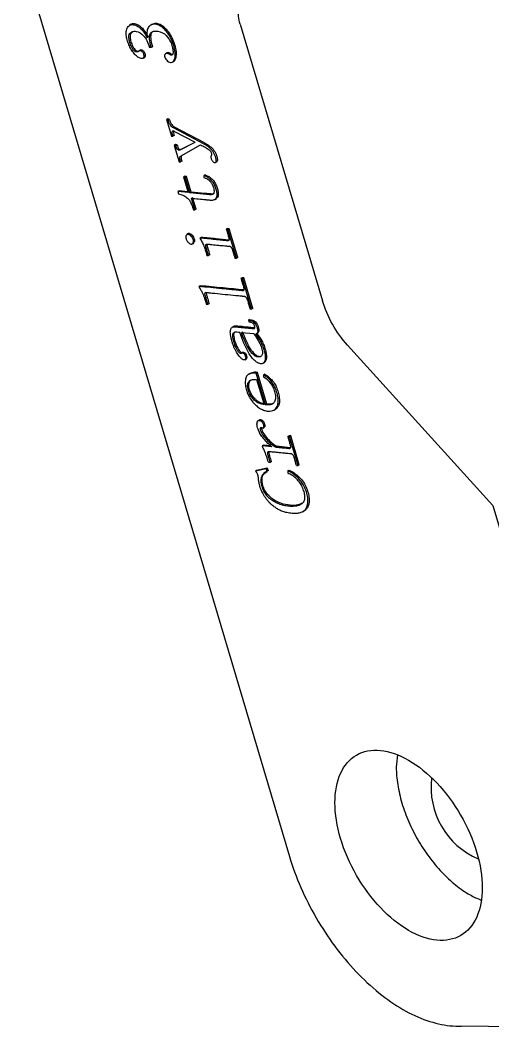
# Model space of a CAD drawing. Extents: x 2 to 295, y 1 to 209.
# Drawn here: x 242.13 to 255.81, y 85.35 to 114.51 of the extents above; entities that cross this region are included whole.
import ezdxf

# ---------------------------------------------------------------- set-up
doc = ezdxf.new("R2010")
doc.units = 0
doc.linetypes.add('SLD-实线', pattern=[0])
doc.layers.get('0').update_dxf_attribs({"linetype": 'CONTINUOUS'})

msp = doc.modelspace()

# ---------------------------------------------------------------- linework, layer by layer
at = {"color": 7, "linetype": 'SLD-实线'}
for p, q in [((242.133, 116.523), (249.928, 90.316)), ((245.348, 114.387), (245.299, 114.359)), ((245.964, 114.392), (245.916, 114.364)), ((248.502, 114.392), (250.882, 106.391)), ((245.343, 114.139), (245.396, 114.18)), ((245.929, 113.712), (245.875, 113.718)), ((245.964, 113.733), (245.929, 113.712)), ((245.622, 113.645), (245.573, 113.617)), ((245.69, 113.404), (245.739, 113.432)), ((245.751, 113.453), (245.715, 113.432)), ((246.392, 113.565), (246.343, 113.537)), ((246.481, 113.54), (246.446, 113.519)), ((246.535, 113.294), (246.583, 113.322)), ((246.406, 111.651), (246.37, 111.631)), ((246.37, 111.631), (246.511, 111.156)), ((246.416, 111.626), (246.37, 111.631)), ((246.451, 111.647), (246.406, 111.651)), ((246.451, 111.647), (246.416, 111.626)), ((246.602, 111.412), (246.567, 111.392)), ((247.437, 110.934), (246.567, 111.392)), ((247.473, 110.954), (246.602, 111.412)), ((246.511, 111.156), (246.557, 111.152)), ((246.56, 111.303), (246.538, 111.29)), ((246.592, 111.172), (246.557, 111.152)), ((246.597, 111.29), (247.183, 110.992)), ((246.627, 110.906), (246.592, 110.886)), ((246.592, 110.886), (246.733, 110.411)), ((246.638, 110.881), (246.592, 110.886)), ((246.673, 110.901), (246.627, 110.906)), ((246.673, 110.901), (246.638, 110.881)), ((247.19, 110.969), (246.751, 110.749)), ((247.189, 110.971), (246.786, 110.77)), ((246.794, 110.581), (247.352, 110.898)), ((247.183, 110.992), (247.19, 110.969)), ((246.786, 110.77), (246.751, 110.749)), ((246.733, 110.411), (246.779, 110.407)), ((246.814, 110.427), (246.779, 110.407)), ((247.781, 110.386), (247.825, 110.412)), ((246.899, 109.991), (246.864, 109.971)), ((246.864, 109.971), (246.998, 109.519)), ((246.91, 109.966), (246.864, 109.971)), ((246.945, 109.986), (246.899, 109.991)), ((246.945, 109.986), (246.91, 109.966)), ((247.044, 109.515), (246.91, 109.966)), ((247.079, 109.535), (246.945, 109.986)), ((247.488, 110.032), (247.452, 110.011)), ((247.452, 110.011), (247.454, 109.957)), ((246.736, 109.569), (246.7, 109.549)), ((246.7, 109.549), (246.72, 109.481)), ((246.998, 109.519), (246.7, 109.549)), ((246.72, 109.481), (246.785, 109.464)), ((246.991, 109.544), (246.736, 109.569)), ((247.044, 109.515), (247.079, 109.535)), ((247.192, 109.018), (247.091, 109.356)), ((247.227, 109.038), (247.126, 109.377)), ((247.765, 109.321), (247.812, 109.348)), ((247.807, 109.345), (247.85, 109.388)), ((247.227, 109.038), (247.192, 109.018)), ((247.146, 109.022), (247.192, 109.018)), ((248.135, 108.478), (248.1, 108.457)), ((248.146, 108.453), (248.1, 108.457)), ((248.181, 108.473), (248.135, 108.478)), ((248.181, 108.473), (248.146, 108.453)), ((248.394, 107.617), (248.146, 108.453)), ((248.43, 107.638), (248.181, 108.473)), ((247.006, 108.333), (246.96, 108.306)), ((247.373, 108.224), (247.337, 108.204)), ((247.337, 108.204), (247.344, 108.181)), ((247.104, 108.023), (247.151, 108.05)), ((247.539, 107.702), (247.585, 107.697)), ((247.62, 107.717), (247.585, 107.697)), ((248.349, 107.622), (248.394, 107.617)), ((248.43, 107.638), (248.394, 107.617)), ((248.559, 107.055), (248.523, 107.034)), ((248.569, 107.03), (248.523, 107.034)), ((248.604, 107.05), (248.559, 107.055)), ((248.604, 107.05), (248.569, 107.03)), ((248.831, 106.149), (248.569, 107.03)), ((248.866, 106.17), (248.604, 107.05)), ((247.344, 106.824), (247.309, 106.804)), ((247.309, 106.804), (247.316, 106.781)), ((247.521, 106.631), (247.485, 106.611)), ((247.521, 106.29), (247.567, 106.285)), ((247.602, 106.306), (247.567, 106.285)), ((248.785, 106.154), (248.831, 106.149)), ((248.866, 106.17), (248.831, 106.149)), ((248.776, 105.85), (248.741, 105.83)), ((248.741, 105.83), (248.757, 105.773)), ((248.316, 105.648), (248.268, 105.62)), ((248.896, 105.43), (248.537, 105.466)), ((248.961, 105.43), (249.008, 105.457)), ((255.814, 100.462), (251.605, 105.109)), ((248.571, 104.895), (248.536, 104.874)), ((248.641, 104.883), (248.606, 104.862)), ((248.637, 104.683), (248.683, 104.71)), ((248.689, 104.796), (248.654, 104.775)), ((249.151, 104.573), (249.202, 104.602)), ((248.79, 104.289), (248.741, 104.26)), ((248.811, 104.096), (248.783, 104.068)), ((249.003, 104.315), (248.967, 104.295)), ((249.239, 103.381), (248.967, 104.295)), ((248.978, 104.107), (249.193, 103.385)), ((249.275, 103.401), (249.003, 104.315)), ((249.211, 104.262), (249.176, 104.242)), ((249.176, 104.242), (249.177, 104.186)), ((249.239, 103.381), (249.275, 103.401)), ((249.479, 103.226), (249.528, 103.254)), ((249.066, 102.945), (249.017, 102.917)), ((249.16, 102.913), (249.125, 102.893)), ((249.158, 102.708), (249.204, 102.735)), ((249.919, 102.482), (249.883, 102.462)), ((249.929, 102.457), (249.883, 102.462)), ((249.965, 102.478), (249.919, 102.482)), ((249.965, 102.478), (249.929, 102.457)), ((250.178, 101.622), (249.929, 102.457)), ((250.213, 101.643), (249.965, 102.478)), ((249.175, 102.216), (249.139, 102.196)), ((249.139, 102.196), (249.149, 102.162)), ((249.414, 102.168), (249.139, 102.196)), ((249.388, 102.195), (249.175, 102.216)), ((249.549, 102.179), (249.514, 102.159)), ((249.249, 101.527), (248.943, 101.459)), ((248.978, 101.479), (248.943, 101.459)), ((249.285, 101.548), (248.978, 101.479)), ((249.285, 101.548), (249.249, 101.527)), ((249.285, 101.458), (249.249, 101.527)), ((249.32, 101.478), (249.285, 101.548)), ((249.32, 101.478), (249.285, 101.458)), ((249.319, 101.718), (249.365, 101.713)), ((249.4, 101.734), (249.365, 101.713)), ((249.883, 101.465), (249.88, 101.399)), ((249.883, 101.465), (249.918, 101.485)), ((250.132, 101.627), (250.178, 101.622)), ((250.213, 101.643), (250.178, 101.622)), ((250.309, 100.286), (250.356, 100.313)), ((255.814, 100.462), (256.866, 96.928)), ((258.37, 85.354), (254.901, 85.404))]:
    msp.add_line(p, q, dxfattribs=at)
at = {"color": 7, "linetype": 'SLD-实线', "flags": 128}
msp.add_lwpolyline([(249.962, 102.138), (249.786, 102.156), (249.549, 102.179)], dxfattribs=at)
at = {"color": 7, "linetype": 'SLD-实线'}
msp.add_arc((256.283, 92.315), 2.258, 173.2718, 246.6737, dxfattribs=at)
for points, knots in [([(248.502, 114.392), (248.455, 114.552), (248.438, 114.708), (248.47, 114.974), (248.519, 115.082), (248.595, 115.152)], [0, 0, 0, 0, 0.5, 0.5, 1, 1, 1, 1]), ([(245.715, 113.432), (245.713, 113.427), (245.708, 113.415), (245.693, 113.405), (245.668, 113.399), (245.632, 113.4), (245.574, 113.417), (245.494, 113.468), (245.405, 113.57), (245.326, 113.694), (245.263, 113.832), (245.219, 113.971), (245.199, 114.099), (245.206, 114.21), (245.245, 114.315), (245.315, 114.383), (245.408, 114.38), (245.476, 114.361), (245.544, 114.328), (245.588, 114.293), (245.609, 114.275)], [0, 0, 0, 0, 0.013894, 0.029338, 0.047315, 0.079221, 0.112292, 0.175768, 0.246234, 0.32136, 0.397861, 0.476766, 0.550979, 0.61739, 0.686729, 0.801847, 0.855225, 0.90564, 0.953169, 1, 1, 1, 1]), ([(245.645, 114.296), (245.623, 114.313), (245.58, 114.348), (245.512, 114.382), (245.444, 114.399), (245.383, 114.404), (245.355, 114.387), (245.343, 114.38)], [0, 0, 0, 0, 0.200806, 0.405648, 0.622392, 0.851873, 1, 1, 1, 1]), ([(245.807, 113.999), (245.805, 114.036), (245.803, 114.107), (245.813, 114.198), (245.832, 114.272), (245.855, 114.306), (245.866, 114.322)], [0, 0, 0, 0, 0.2988873, 0.561223, 0.7923422, 1, 1, 1, 1]), ([(246.341, 114.209), (246.253, 114.304), (246.167, 114.362), (246.044, 114.394), (246.003, 114.396), (245.93, 114.376), (245.896, 114.354), (245.866, 114.322)], [0, 0, 0, 0, 0.5, 0.5, 0.75, 0.75, 1, 1, 1, 1]), ([(246.376, 114.23), (246.333, 114.271), (246.25, 114.352), (246.117, 114.412), (246.016, 114.422), (245.974, 114.391), (245.962, 114.381)], [0, 0, 0, 0, 0.298122, 0.579911, 0.876166, 1, 1, 1, 1]), ([(245.383, 113.69), (245.354, 113.74), (245.332, 113.788), (245.3, 113.877), (245.29, 113.918), (245.273, 114.027), (245.281, 114.082), (245.308, 114.119)], [0, 0, 0, 0, 0.25, 0.25, 0.5, 0.5, 1, 1, 1, 1]), ([(245.308, 114.119), (245.328, 114.147), (245.353, 114.167), (245.415, 114.188), (245.453, 114.188), (245.57, 114.169), (245.64, 114.128), (245.704, 114.058)], [0, 0, 0, 0, 0.25, 0.25, 0.5, 0.5, 1, 1, 1, 1]), ([(245.343, 114.139), (245.316, 114.103), (245.309, 114.048), (245.326, 113.938), (245.335, 113.897), (245.367, 113.808), (245.389, 113.761), (245.418, 113.71)], [0, 0, 0, 0, 0.5, 0.5, 0.75, 0.75, 1, 1, 1, 1]), ([(245.609, 114.275), (245.623, 114.262), (245.652, 114.235), (245.693, 114.186), (245.732, 114.131), (245.771, 114.067), (245.794, 114.022), (245.807, 113.999)], [0, 0, 0, 0, 0.178793, 0.364634, 0.561377, 0.772282, 1, 1, 1, 1]), ([(245.893, 114.105), (245.913, 114.142), (245.955, 114.179), (246.017, 114.191), (246.063, 114.193), (246.089, 114.19), (246.212, 114.171), (246.295, 114.131), (246.362, 114.064)], [0, 0, 0, 0, 0.25, 0.375, 0.375, 0.5, 0.5, 1, 1, 1, 1]), ([(245.929, 114.126), (245.939, 114.143), (245.956, 114.169), (245.981, 114.182), (245.99, 114.187)], [0, 0, 0, 0, 0.649634, 1, 1, 1, 1]), ([(246.323, 113.433), (246.329, 113.415), (246.338, 113.397), (246.364, 113.36), (246.383, 113.339), (246.42, 113.307), (246.438, 113.296), (246.474, 113.285), (246.492, 113.284), (246.54, 113.291), (246.565, 113.311), (246.603, 113.378), (246.617, 113.428), (246.624, 113.539), (246.619, 113.601), (246.591, 113.736), (246.567, 113.812), (246.489, 114.011), (246.423, 114.121), (246.341, 114.209)], [0, 0, 0, 0, 0.0625, 0.0625, 0.125, 0.125, 0.1875, 0.1875, 0.25, 0.25, 0.375, 0.375, 0.5, 0.5, 0.625, 0.625, 0.75, 0.75, 1, 1, 1, 1]), ([(246.362, 114.064), (246.417, 114.009), (246.463, 113.937), (246.518, 113.802), (246.535, 113.75), (246.556, 113.654), (246.56, 113.609), (246.558, 113.568)], [0, 0, 0, 0, 0.5, 0.5, 0.75, 0.75, 1, 1, 1, 1]), ([(246.575, 113.32), (246.579, 113.322), (246.599, 113.329), (246.635, 113.384), (246.665, 113.5), (246.648, 113.69), (246.585, 113.889), (246.497, 114.082), (246.415, 114.182), (246.376, 114.23)], [0, 0, 0, 0, 0.017529, 0.092817, 0.269708, 0.453522, 0.65873, 0.835996, 1, 1, 1, 1]), ([(245.418, 113.71), (245.439, 113.674), (245.471, 113.635), (245.506, 113.617), (245.529, 113.611), (245.541, 113.61), (245.551, 113.61)], [0, 0, 0, 0, 0.5, 0.75, 0.75, 1, 1, 1, 1]), ([(245.667, 113.596), (245.653, 113.607), (245.638, 113.616), (245.604, 113.625), (245.585, 113.627), (245.569, 113.611), (245.568, 113.602), (245.551, 113.591), (245.536, 113.589), (245.506, 113.589), (245.493, 113.59), (245.47, 113.597), (245.436, 113.614), (245.404, 113.654), (245.383, 113.69)], [0, 0, 0, 0, 0.25, 0.25, 0.5, 0.5, 0.625, 0.625, 0.75, 0.75, 0.8125, 0.8125, 0.875, 1, 1, 1, 1]), ([(245.702, 113.616), (245.695, 113.622), (245.68, 113.633), (245.654, 113.642), (245.633, 113.646), (245.62, 113.644), (245.616, 113.642), (245.616, 113.641)], [0, 0, 0, 0, 0.238315, 0.503848, 0.831565, 0.969343, 1, 1, 1, 1]), ([(245.715, 113.432), (245.724, 113.46), (245.721, 113.494), (245.699, 113.558), (245.685, 113.581), (245.667, 113.596)], [0, 0, 0, 0, 0.5, 0.5, 1, 1, 1, 1]), ([(245.702, 113.616), (245.72, 113.602), (245.734, 113.578), (245.756, 113.514), (245.759, 113.48), (245.751, 113.453)], [0, 0, 0, 0, 0.5, 0.5, 1, 1, 1, 1]), ([(245.732, 113.43), (245.733, 113.43), (245.739, 113.432), (245.746, 113.44), (245.749, 113.449), (245.751, 113.453)], [0, 0, 0, 0, 0.160769, 0.593189, 1, 1, 1, 1]), ([(246.446, 113.519), (246.43, 113.532), (246.413, 113.541), (246.384, 113.548), (246.374, 113.55), (246.352, 113.544), (246.341, 113.536), (246.33, 113.525)], [0, 0, 0, 0, 0.5, 0.5, 0.75, 0.75, 1, 1, 1, 1]), ([(246.481, 113.54), (246.473, 113.546), (246.455, 113.558), (246.427, 113.567), (246.401, 113.571), (246.39, 113.562), (246.386, 113.559)], [0, 0, 0, 0, 0.240016, 0.507425, 0.831017, 1, 1, 1, 1]), ([(246.558, 113.568), (246.555, 113.528), (246.545, 113.503), (246.509, 113.486), (246.484, 113.494), (246.446, 113.519)], [0, 0, 0, 0, 0.5, 0.5, 1, 1, 1, 1]), ([(246.564, 113.516), (246.563, 113.516), (246.559, 113.512), (246.547, 113.511), (246.521, 113.515), (246.498, 113.529), (246.481, 113.54)], [0, 0, 0, 0, 0.028774, 0.231588, 0.453604, 1, 1, 1, 1]), ([(246.486, 111.466), (246.477, 111.479), (246.458, 111.504), (246.441, 111.541), (246.43, 111.581), (246.422, 111.607), (246.416, 111.626)], [0, 0, 0, 0, 0.271585, 0.520528, 0.656434, 1, 1, 1, 1]), ([(246.451, 111.647), (246.459, 111.62), (246.466, 111.594), (246.485, 111.541), (246.5, 111.514), (246.521, 111.486)], [0, 0, 0, 0, 0.5, 0.5, 1, 1, 1, 1]), ([(246.567, 111.392), (246.553, 111.401), (246.524, 111.42), (246.499, 111.451), (246.486, 111.466)], [0, 0, 0, 0, 0.5055195, 1, 1, 1, 1]), ([(246.557, 111.152), (246.552, 111.171), (246.544, 111.197), (246.532, 111.235), (246.528, 111.266), (246.535, 111.282), (246.538, 111.29)], [0, 0, 0, 0, 0.372859, 0.521819, 0.762138, 1, 1, 1, 1]), ([(246.538, 111.29), (246.541, 111.294), (246.546, 111.302), (246.56, 111.305), (246.577, 111.301), (246.59, 111.294), (246.597, 111.29)], [0, 0, 0, 0, 0.224731, 0.450834, 0.703147, 1, 1, 1, 1]), ([(246.573, 111.311), (246.565, 111.296), (246.564, 111.275), (246.575, 111.226), (246.585, 111.198), (246.592, 111.172)], [0, 0, 0, 0, 0.5, 0.5, 1, 1, 1, 1]), ([(246.69, 110.766), (246.686, 110.77), (246.678, 110.779), (246.667, 110.796), (246.658, 110.815), (246.649, 110.844), (246.642, 110.866), (246.638, 110.881)], [0, 0, 0, 0, 0.142762, 0.289125, 0.447469, 0.624797, 1, 1, 1, 1]), ([(246.673, 110.901), (246.68, 110.879), (246.686, 110.855), (246.702, 110.815), (246.713, 110.799), (246.726, 110.786)], [0, 0, 0, 0, 0.5, 0.5, 1, 1, 1, 1]), ([(247.352, 110.898), (247.374, 110.888), (247.419, 110.869), (247.464, 110.843), (247.487, 110.83)], [0, 0, 0, 0, 0.492952, 1, 1, 1, 1]), ([(247.807, 110.426), (247.808, 110.435), (247.809, 110.453), (247.805, 110.486), (247.797, 110.524), (247.781, 110.577), (247.754, 110.645), (247.71, 110.718), (247.654, 110.783), (247.589, 110.839), (247.516, 110.891), (247.465, 110.919), (247.437, 110.934)], [0, 0, 0, 0, 0.046088, 0.097176, 0.154538, 0.219074, 0.340313, 0.457411, 0.568404, 0.702624, 0.841806, 1, 1, 1, 1]), ([(247.473, 110.954), (247.529, 110.925), (247.58, 110.892), (247.67, 110.821), (247.71, 110.783), (247.775, 110.693), (247.801, 110.642), (247.829, 110.557), (247.836, 110.528), (247.844, 110.482), (247.845, 110.462), (247.843, 110.446)], [0, 0, 0, 0, 0.25, 0.25, 0.5, 0.5, 0.75, 0.75, 0.875, 0.875, 1, 1, 1, 1]), ([(247.487, 110.83), (247.507, 110.818), (247.546, 110.795), (247.585, 110.766), (247.602, 110.753)], [0, 0, 0, 0, 0.53576, 1, 1, 1, 1]), ([(246.751, 110.749), (246.74, 110.747), (246.722, 110.744), (246.7, 110.759), (246.69, 110.766)], [0, 0, 0, 0, 0.562551, 1, 1, 1, 1]), ([(246.779, 110.407), (246.775, 110.42), (246.769, 110.439), (246.758, 110.476), (246.754, 110.517), (246.763, 110.563), (246.784, 110.575), (246.794, 110.581)], [0, 0, 0, 0, 0.177037, 0.254028, 0.502422, 0.760642, 1, 1, 1, 1]), ([(246.829, 110.601), (246.818, 110.598), (246.809, 110.59), (246.797, 110.568), (246.793, 110.552), (246.79, 110.503), (246.803, 110.465), (246.814, 110.427)], [0, 0, 0, 0, 0.25, 0.25, 0.5, 0.5, 1, 1, 1, 1]), ([(247.602, 110.753), (247.61, 110.749), (247.625, 110.74), (247.637, 110.724), (247.643, 110.716)], [0, 0, 0, 0, 0.546921, 1, 1, 1, 1]), ([(247.643, 110.716), (247.647, 110.709), (247.655, 110.694), (247.665, 110.668), (247.672, 110.641), (247.669, 110.617), (247.666, 110.602), (247.665, 110.593)], [0, 0, 0, 0, 0.162962, 0.348779, 0.582684, 0.762249, 1, 1, 1, 1]), ([(247.665, 110.593), (247.662, 110.584), (247.655, 110.565), (247.655, 110.531), (247.664, 110.493), (247.681, 110.452), (247.7, 110.43), (247.709, 110.419)], [0, 0, 0, 0, 0.211635, 0.399758, 0.579232, 0.801255, 1, 1, 1, 1]), ([(247.709, 110.419), (247.717, 110.412), (247.733, 110.398), (247.757, 110.387), (247.78, 110.385), (247.8, 110.396), (247.805, 110.416), (247.807, 110.426)], [0, 0, 0, 0, 0.195654, 0.372751, 0.548655, 0.769636, 1, 1, 1, 1]), ([(247.824, 110.411), (247.824, 110.411), (247.828, 110.413), (247.833, 110.419), (247.84, 110.43), (247.842, 110.441), (247.843, 110.446)], [0, 0, 0, 0, 0.011557, 0.328789, 0.652952, 1, 1, 1, 1]), ([(247.814, 109.367), (247.819, 109.377), (247.828, 109.397), (247.834, 109.435), (247.835, 109.478), (247.829, 109.528), (247.817, 109.582), (247.795, 109.657), (247.758, 109.748), (247.694, 109.846), (247.618, 109.922), (247.535, 109.982), (247.48, 110.001), (247.452, 110.011)], [0, 0, 0, 0, 0.054556, 0.109703, 0.167137, 0.228369, 0.295137, 0.365647, 0.49765, 0.61728, 0.74335, 0.867664, 1, 1, 1, 1]), ([(247.454, 109.957), (247.484, 109.945), (247.541, 109.925), (247.596, 109.875), (247.622, 109.852)], [0, 0, 0, 0, 0.5392829, 1, 1, 1, 1]), ([(247.488, 110.032), (247.546, 110.015), (247.601, 109.984), (247.704, 109.896), (247.752, 109.838), (247.806, 109.736), (247.822, 109.7), (247.848, 109.621), (247.858, 109.581), (247.875, 109.478), (247.871, 109.425), (247.85, 109.388)], [0, 0, 0, 0, 0.25, 0.25, 0.5, 0.5, 0.625, 0.625, 0.75, 0.75, 1, 1, 1, 1]), ([(247.622, 109.852), (247.631, 109.842), (247.649, 109.823), (247.673, 109.788), (247.694, 109.75), (247.712, 109.709), (247.729, 109.658), (247.743, 109.601), (247.749, 109.543), (247.741, 109.515), (247.737, 109.501)], [0, 0, 0, 0, 0.1000239, 0.199549, 0.3016508, 0.4091836, 0.5245998, 0.7060902, 0.8611196, 1, 1, 1, 1]), ([(246.785, 109.464), (246.824, 109.452), (246.895, 109.43), (246.965, 109.367), (246.996, 109.339)], [0, 0, 0, 0, 0.553359, 1, 1, 1, 1]), ([(246.996, 109.339), (247.008, 109.325), (247.032, 109.297), (247.062, 109.249), (247.094, 109.188), (247.116, 109.126), (247.133, 109.068), (247.142, 109.037), (247.146, 109.022)], [0, 0, 0, 0, 0.1543997, 0.3087409, 0.4679597, 0.7259382, 0.8629691, 1, 1, 1, 1]), ([(247.737, 109.501), (247.734, 109.495), (247.727, 109.482), (247.71, 109.47), (247.688, 109.461), (247.66, 109.457), (247.622, 109.457), (247.545, 109.466), (247.416, 109.478), (247.239, 109.496), (247.109, 109.508), (247.044, 109.515)], [0, 0, 0, 0, 0.029118, 0.06152, 0.098429, 0.140679, 0.188825, 0.262415, 0.458711, 0.729355, 1, 1, 1, 1]), ([(247.746, 109.493), (247.742, 109.491), (247.72, 109.476), (247.688, 109.476), (247.657, 109.478), (247.64, 109.48), (247.576, 109.486), (247.386, 109.505), (247.209, 109.522), (247.079, 109.535)], [0, 0, 0, 0, 0.01967, 0.135983, 0.138634, 0.158838, 0.214367, 0.42345, 1, 1, 1, 1]), ([(247.091, 109.356), (247.228, 109.343), (247.4, 109.327), (247.591, 109.307), (247.657, 109.301), (247.706, 109.302), (247.749, 109.312), (247.789, 109.332), (247.806, 109.356), (247.814, 109.367)], [0, 0, 0, 0, 0.541592, 0.67699, 0.748749, 0.804259, 0.876663, 0.941103, 1, 1, 1, 1]), ([(248.1, 108.457), (248.108, 108.43), (248.124, 108.375), (248.147, 108.301), (248.163, 108.247), (248.175, 108.207), (248.181, 108.176), (248.178, 108.157), (248.177, 108.148)], [0, 0, 0, 0, 0.2600702, 0.5201403, 0.7074259, 0.7797538, 0.8965229, 1, 1, 1, 1]), ([(247.002, 108.072), (246.994, 108.083), (246.978, 108.103), (246.958, 108.139), (246.942, 108.182), (246.932, 108.232), (246.939, 108.261), (246.942, 108.276)], [0, 0, 0, 0, 0.1677506, 0.3303905, 0.4971748, 0.7451749, 1, 1, 1, 1]), ([(246.942, 108.276), (246.945, 108.284), (246.952, 108.3), (246.97, 108.313), (246.996, 108.316), (247.034, 108.303), (247.061, 108.276), (247.075, 108.262)], [0, 0, 0, 0, 0.172166, 0.330652, 0.490088, 0.732136, 1, 1, 1, 1]), ([(247.111, 108.283), (247.097, 108.296), (247.076, 108.317), (247.048, 108.331), (247.028, 108.335), (247.012, 108.335), (247.004, 108.331), (247.001, 108.329)], [0, 0, 0, 0, 0.372934, 0.544538, 0.716095, 0.883646, 1, 1, 1, 1]), ([(247.075, 108.262), (247.084, 108.252), (247.102, 108.231), (247.123, 108.194), (247.14, 108.151), (247.148, 108.101), (247.14, 108.073), (247.136, 108.059)], [0, 0, 0, 0, 0.175868, 0.340118, 0.504061, 0.74529, 1, 1, 1, 1]), ([(247.111, 108.283), (247.14, 108.25), (247.161, 108.215), (247.183, 108.14), (247.183, 108.107), (247.171, 108.08)], [0, 0, 0, 0, 0.5, 0.5, 1, 1, 1, 1]), ([(248.177, 108.148), (248.175, 108.144), (248.172, 108.134), (248.161, 108.126), (248.147, 108.124), (248.123, 108.127), (248.088, 108.13), (248.039, 108.135), (247.967, 108.142), (247.877, 108.151), (247.733, 108.165), (247.553, 108.182), (247.409, 108.197), (247.337, 108.204)], [0, 0, 0, 0, 0.016659, 0.033659, 0.05251, 0.070144, 0.115445, 0.178627, 0.24181, 0.368175, 0.49454, 0.74727, 1, 1, 1, 1]), ([(247.344, 108.181), (247.356, 108.163), (247.379, 108.126), (247.41, 108.067), (247.428, 108.028), (247.437, 108.007)], [0, 0, 0, 0, 0.33116, 0.66327, 1, 1, 1, 1]), ([(248.176, 108.145), (248.173, 108.146), (248.05, 108.156), (247.781, 108.185), (247.517, 108.21), (247.373, 108.224)], [0, 0, 0, 0, 0.011241, 0.462521, 1, 1, 1, 1]), ([(247.136, 108.059), (247.132, 108.051), (247.124, 108.035), (247.104, 108.022), (247.078, 108.018), (247.04, 108.032), (247.015, 108.058), (247.002, 108.072)], [0, 0, 0, 0, 0.182607, 0.348773, 0.511645, 0.747072, 1, 1, 1, 1]), ([(247.145, 108.047), (247.146, 108.047), (247.159, 108.053), (247.165, 108.067), (247.171, 108.08)], [0, 0, 0, 0, 0.095977, 1, 1, 1, 1]), ([(247.437, 108.007), (247.447, 107.983), (247.466, 107.934), (247.489, 107.867), (247.513, 107.79), (247.528, 107.737), (247.539, 107.702)], [0, 0, 0, 0, 0.238562, 0.485029, 0.649289, 1, 1, 1, 1]), ([(247.585, 107.697), (247.576, 107.726), (247.559, 107.784), (247.535, 107.862), (247.519, 107.92), (247.507, 107.96), (247.502, 107.989), (247.507, 108.004), (247.51, 108.011)], [0, 0, 0, 0, 0.271127, 0.542255, 0.723982, 0.808225, 0.912676, 1, 1, 1, 1]), ([(247.51, 108.011), (247.513, 108.016), (247.521, 108.025), (247.538, 108.03), (247.56, 108.028), (247.591, 108.025), (247.633, 108.021), (247.696, 108.015), (247.775, 108.007), (247.87, 107.998), (247.964, 107.988), (248.043, 107.981), (248.106, 107.974), (248.148, 107.97), (248.179, 107.967), (248.201, 107.965), (248.22, 107.957), (248.233, 107.945), (248.239, 107.939)], [0, 0, 0, 0, 0.026235, 0.054265, 0.0743, 0.117581, 0.181707, 0.245833, 0.374085, 0.502336, 0.630588, 0.75884, 0.822965, 0.887091, 0.930059, 0.950169, 0.976507, 1, 1, 1, 1]), ([(247.545, 108.031), (247.539, 108.021), (247.538, 108.003), (247.549, 107.953), (247.559, 107.921), (247.585, 107.834), (247.603, 107.776), (247.62, 107.717)], [0, 0, 0, 0, 0.25, 0.25, 0.5, 0.5, 1, 1, 1, 1]), ([(248.239, 107.939), (248.243, 107.935), (248.251, 107.924), (248.261, 107.905), (248.271, 107.881), (248.282, 107.845), (248.299, 107.787), (248.322, 107.709), (248.34, 107.651), (248.349, 107.622)], [0, 0, 0, 0, 0.052621, 0.113887, 0.186692, 0.269912, 0.454323, 0.727162, 1, 1, 1, 1]), ([(248.523, 107.034), (248.532, 107.005), (248.549, 106.947), (248.573, 106.867), (248.59, 106.809), (248.603, 106.767), (248.611, 106.733), (248.608, 106.713), (248.607, 106.703)], [0, 0, 0, 0, 0.25944, 0.51888, 0.710091, 0.778267, 0.89656, 1, 1, 1, 1]), ([(248.607, 106.703), (248.605, 106.698), (248.601, 106.687), (248.588, 106.68), (248.57, 106.68), (248.543, 106.682), (248.507, 106.686), (248.452, 106.691), (248.383, 106.698), (248.273, 106.709), (248.135, 106.722), (247.915, 106.744), (247.639, 106.771), (247.419, 106.793), (247.309, 106.804)], [0, 0, 0, 0, 0.012463, 0.025465, 0.036183, 0.055786, 0.08726, 0.118733, 0.181681, 0.244629, 0.370524, 0.496419, 0.74821, 1, 1, 1, 1]), ([(247.316, 106.781), (247.333, 106.753), (247.369, 106.697), (247.398, 106.637), (247.412, 106.607)], [0, 0, 0, 0, 0.500572, 1, 1, 1, 1]), ([(248.606, 106.701), (248.405, 106.72), (247.985, 106.761), (247.565, 106.802), (247.344, 106.824)], [0, 0, 0, 0, 0.476174, 1, 1, 1, 1]), ([(247.412, 106.607), (247.423, 106.582), (247.445, 106.531), (247.47, 106.462), (247.494, 106.382), (247.51, 106.327), (247.521, 106.29)], [0, 0, 0, 0, 0.237335, 0.486302, 0.644528, 1, 1, 1, 1]), ([(247.567, 106.285), (247.558, 106.315), (247.54, 106.375), (247.516, 106.456), (247.499, 106.516), (247.486, 106.557), (247.48, 106.587), (247.484, 106.603), (247.485, 106.611)], [0, 0, 0, 0, 0.272183, 0.544366, 0.72976, 0.812555, 0.917467, 1, 1, 1, 1]), ([(247.485, 106.611), (247.487, 106.615), (247.492, 106.623), (247.503, 106.628), (247.52, 106.629), (247.544, 106.627), (247.577, 106.624), (247.627, 106.619), (247.691, 106.612), (247.843, 106.598), (248.07, 106.575), (248.298, 106.553), (248.45, 106.538), (248.513, 106.532), (248.564, 106.526), (248.596, 106.523), (248.621, 106.521), (248.639, 106.517), (248.654, 106.508), (248.664, 106.499), (248.669, 106.494)], [0, 0, 0, 0, 0.011518, 0.024118, 0.035564, 0.05422, 0.086061, 0.117902, 0.181584, 0.245266, 0.499995, 0.754724, 0.818406, 0.882088, 0.913929, 0.94577, 0.964254, 0.975871, 0.98836, 1, 1, 1, 1]), ([(247.521, 106.631), (247.516, 106.62), (247.517, 106.601), (247.529, 106.548), (247.54, 106.516), (247.567, 106.426), (247.584, 106.366), (247.602, 106.306)], [0, 0, 0, 0, 0.25, 0.25, 0.5, 0.5, 1, 1, 1, 1]), ([(248.669, 106.494), (248.673, 106.489), (248.682, 106.478), (248.693, 106.456), (248.703, 106.432), (248.714, 106.393), (248.733, 106.331), (248.757, 106.247), (248.776, 106.185), (248.785, 106.154)], [0, 0, 0, 0, 0.052534, 0.114468, 0.188911, 0.268049, 0.457323, 0.728661, 1, 1, 1, 1]), ([(251.605, 105.109), (251.444, 105.287), (251.296, 105.493), (251.049, 105.93), (250.95, 106.162), (250.882, 106.391)], [0, 0, 0, 0, 0.5, 0.5, 1, 1, 1, 1]), ([(248.741, 105.83), (248.757, 105.827), (248.788, 105.823), (248.833, 105.809), (248.872, 105.789), (248.896, 105.768), (248.906, 105.758)], [0, 0, 0, 0, 0.3135393, 0.5797411, 0.805048, 1, 1, 1, 1]), ([(248.434, 104.841), (248.42, 104.862), (248.392, 104.905), (248.354, 104.976), (248.32, 105.052), (248.289, 105.134), (248.26, 105.224), (248.236, 105.316), (248.22, 105.405), (248.213, 105.48), (248.219, 105.522), (248.222, 105.541)], [0, 0, 0, 0, 0.09598, 0.195624, 0.300329, 0.411299, 0.529548, 0.669748, 0.793314, 0.902372, 1, 1, 1, 1]), ([(248.222, 105.541), (248.226, 105.554), (248.233, 105.579), (248.253, 105.608), (248.278, 105.628), (248.311, 105.638), (248.343, 105.639), (248.388, 105.634), (248.458, 105.627), (248.555, 105.618), (248.664, 105.607), (248.759, 105.597), (248.828, 105.591), (248.872, 105.586), (248.897, 105.586), (248.915, 105.588), (248.922, 105.595), (248.925, 105.598)], [0, 0, 0, 0, 0.048757, 0.095488, 0.142051, 0.190323, 0.241994, 0.273575, 0.364691, 0.515341, 0.652029, 0.788717, 0.885141, 0.924119, 0.958875, 0.983836, 1, 1, 1, 1]), ([(248.907, 105.607), (248.906, 105.607), (248.897, 105.608), (248.793, 105.618), (248.637, 105.633), (248.477, 105.649), (248.408, 105.656), (248.39, 105.658), (248.386, 105.658), (248.384, 105.658), (248.384, 105.658), (248.368, 105.66), (248.341, 105.66), (248.32, 105.648), (248.312, 105.643)], [0, 0, 0, 0, 0.002704, 0.046587, 0.517617, 0.776536, 0.842281, 0.859225, 0.863715, 0.864964, 0.86534, 0.86555, 0.946818, 1, 1, 1, 1]), ([(248.86, 105.741), (248.85, 105.747), (248.828, 105.758), (248.794, 105.768), (248.77, 105.771), (248.757, 105.773)], [0, 0, 0, 0, 0.280577, 0.611745, 1, 1, 1, 1]), ([(248.925, 105.598), (248.926, 105.601), (248.928, 105.61), (248.926, 105.626), (248.922, 105.646), (248.913, 105.676), (248.894, 105.715), (248.871, 105.732), (248.86, 105.741)], [0, 0, 0, 0, 0.091633, 0.196516, 0.320741, 0.468022, 0.733485, 1, 1, 1, 1]), ([(248.906, 105.758), (248.915, 105.749), (248.933, 105.729), (248.955, 105.695), (248.974, 105.658), (248.991, 105.614), (249.004, 105.568), (249.011, 105.522), (249.008, 105.497), (249.006, 105.485)], [0, 0, 0, 0, 0.126999, 0.252182, 0.380714, 0.517377, 0.696933, 0.855265, 1, 1, 1, 1]), ([(248.942, 105.779), (248.979, 105.741), (249.006, 105.694), (249.033, 105.611), (249.039, 105.584), (249.045, 105.54), (249.045, 105.521), (249.042, 105.506)], [0, 0, 0, 0, 0.5, 0.5, 0.75, 0.75, 1, 1, 1, 1]), ([(248.289, 105.441), (248.286, 105.435), (248.279, 105.424), (248.275, 105.398), (248.275, 105.367), (248.28, 105.329), (248.29, 105.281), (248.305, 105.222), (248.331, 105.14), (248.364, 105.051), (248.411, 104.963), (248.457, 104.906), (248.503, 104.869), (248.525, 104.872), (248.536, 104.874)], [0, 0, 0, 0, 0.0409547, 0.0859977, 0.1370939, 0.1956016, 0.2624286, 0.3543103, 0.4582445, 0.6258763, 0.7480773, 0.8550757, 0.9306322, 1, 1, 1, 1]), ([(248.491, 105.47), (248.464, 105.473), (248.423, 105.477), (248.365, 105.482), (248.322, 105.474), (248.3, 105.452), (248.289, 105.441)], [0, 0, 0, 0, 0.372402, 0.540532, 0.778792, 1, 1, 1, 1]), ([(248.324, 105.461), (248.306, 105.437), (248.306, 105.386), (248.333, 105.267), (248.348, 105.218), (248.377, 105.132), (248.391, 105.095), (248.437, 104.996), (248.47, 104.95), (248.528, 104.895), (248.552, 104.886), (248.571, 104.895)], [0, 0, 0, 0, 0.25, 0.25, 0.375, 0.375, 0.5, 0.5, 0.75, 0.75, 1, 1, 1, 1]), ([(249.217, 104.665), (249.213, 104.653), (249.205, 104.63), (249.189, 104.603), (249.166, 104.58), (249.134, 104.566), (249.077, 104.567), (248.999, 104.594), (248.904, 104.667), (248.805, 104.781), (248.706, 104.953), (248.599, 105.188), (248.53, 105.369), (248.491, 105.47)], [0, 0, 0, 0, 0.036852, 0.071003, 0.103158, 0.147646, 0.195009, 0.28316, 0.371509, 0.469173, 0.597144, 0.772557, 1, 1, 1, 1]), ([(248.833, 104.946), (248.822, 104.962), (248.797, 104.996), (248.763, 105.055), (248.727, 105.123), (248.69, 105.201), (248.651, 105.287), (248.612, 105.384), (248.586, 105.451), (248.573, 105.486)], [0, 0, 0, 0, 0.098152, 0.209822, 0.336121, 0.477816, 0.635449, 0.809413, 1, 1, 1, 1]), ([(248.896, 105.43), (248.993, 105.299), (249.061, 105.184), (249.126, 105.013), (249.142, 104.956), (249.151, 104.868), (249.145, 104.834), (249.129, 104.811)], [0, 0, 0, 0, 0.5, 0.5, 0.75, 0.75, 1, 1, 1, 1]), ([(249.006, 105.485), (249.004, 105.479), (249, 105.464), (248.987, 105.448), (248.971, 105.434), (248.957, 105.428), (248.95, 105.425)], [0, 0, 0, 0, 0.217982, 0.452575, 0.711355, 1, 1, 1, 1]), ([(248.95, 105.425), (248.977, 105.388), (249.027, 105.318), (249.071, 105.244), (249.092, 105.209)], [0, 0, 0, 0, 0.535031, 1, 1, 1, 1]), ([(249.092, 105.209), (249.101, 105.191), (249.121, 105.156), (249.145, 105.099), (249.168, 105.039), (249.188, 104.975), (249.209, 104.899), (249.225, 104.816), (249.231, 104.731), (249.221, 104.686), (249.217, 104.665)], [0, 0, 0, 0, 0.0949252, 0.1942511, 0.2989619, 0.4098981, 0.5277673, 0.7006204, 0.8559108, 1, 1, 1, 1]), ([(249.127, 105.229), (249.15, 105.188), (249.172, 105.142), (249.21, 105.041), (249.228, 104.982), (249.266, 104.826), (249.27, 104.744), (249.252, 104.685)], [0, 0, 0, 0, 0.25, 0.25, 0.5, 0.5, 1, 1, 1, 1]), ([(248.657, 104.704), (248.655, 104.7), (248.651, 104.692), (248.641, 104.685), (248.625, 104.68), (248.603, 104.68), (248.563, 104.694), (248.501, 104.748), (248.459, 104.807), (248.434, 104.841)], [0, 0, 0, 0, 0.054051, 0.111229, 0.174274, 0.28542, 0.394278, 0.652932, 1, 1, 1, 1]), ([(248.536, 104.874), (248.539, 104.877), (248.547, 104.882), (248.57, 104.885), (248.591, 104.872), (248.606, 104.862)], [0, 0, 0, 0, 0.2204054, 0.434672, 1, 1, 1, 1]), ([(248.606, 104.862), (248.611, 104.858), (248.621, 104.849), (248.633, 104.829), (248.645, 104.804), (248.65, 104.785), (248.654, 104.775)], [0, 0, 0, 0, 0.197097, 0.416605, 0.679988, 1, 1, 1, 1]), ([(248.654, 104.775), (248.657, 104.761), (248.664, 104.734), (248.659, 104.714), (248.657, 104.704)], [0, 0, 0, 0, 0.516888, 1, 1, 1, 1]), ([(248.677, 104.708), (248.679, 104.708), (248.685, 104.71), (248.689, 104.718), (248.692, 104.724)], [0, 0, 0, 0, 0.198093, 1, 1, 1, 1]), ([(249.129, 104.811), (249.113, 104.786), (249.092, 104.771), (249.043, 104.757), (249.013, 104.759), (248.924, 104.789), (248.862, 104.841), (248.798, 104.925)], [0, 0, 0, 0, 0.25, 0.25, 0.5, 0.5, 1, 1, 1, 1]), ([(248.833, 104.946), (248.864, 104.909), (248.908, 104.855), (248.973, 104.808), (249.02, 104.787), (249.063, 104.779), (249.093, 104.779), (249.105, 104.785), (249.105, 104.785)], [0, 0, 0, 0, 0.3554366, 0.5139457, 0.6685297, 0.8317127, 0.9885481, 1, 1, 1, 1]), ([(249.194, 104.6), (249.197, 104.601), (249.213, 104.608), (249.234, 104.637), (249.246, 104.668), (249.252, 104.685)], [0, 0, 0, 0, 0.111674, 0.528707, 1, 1, 1, 1]), ([(248.967, 104.295), (248.943, 104.297), (248.898, 104.3), (248.835, 104.295), (248.782, 104.282), (248.738, 104.26), (248.701, 104.229), (248.673, 104.183), (248.65, 104.104), (248.642, 103.988), (248.666, 103.858), (248.699, 103.751), (248.742, 103.647), (248.815, 103.519), (248.889, 103.437), (248.927, 103.395)], [0, 0, 0, 0, 0.073398, 0.140229, 0.201109, 0.256851, 0.308513, 0.364923, 0.427529, 0.540087, 0.65495, 0.714493, 0.771909, 0.883406, 1, 1, 1, 1]), ([(248.748, 104.048), (248.755, 104.057), (248.77, 104.076), (248.8, 104.095), (248.835, 104.108), (248.877, 104.114), (248.925, 104.115), (248.96, 104.11), (248.978, 104.107)], [0, 0, 0, 0, 0.1402413, 0.2874329, 0.4446941, 0.6145905, 0.7991615, 1, 1, 1, 1]), ([(249.003, 104.315), (248.945, 104.321), (248.864, 104.328), (248.805, 104.289), (248.788, 104.277)], [0, 0, 0, 0, 0.704286, 1, 1, 1, 1]), ([(249.573, 103.331), (249.579, 103.348), (249.591, 103.381), (249.601, 103.439), (249.604, 103.502), (249.599, 103.571), (249.587, 103.645), (249.562, 103.748), (249.519, 103.874), (249.454, 103.989), (249.394, 104.064), (249.335, 104.127), (249.261, 104.195), (249.203, 104.227), (249.176, 104.242)], [0, 0, 0, 0, 0.066158, 0.131516, 0.197254, 0.264529, 0.333881, 0.407218, 0.550058, 0.675879, 0.731188, 0.796531, 0.904112, 1, 1, 1, 1]), ([(249.177, 104.186), (249.194, 104.177), (249.225, 104.158), (249.273, 104.12), (249.319, 104.077), (249.348, 104.043), (249.362, 104.026)], [0, 0, 0, 0, 0.249438, 0.496168, 0.744841, 1, 1, 1, 1]), ([(249.211, 104.262), (249.263, 104.239), (249.319, 104.196), (249.411, 104.105), (249.444, 104.069), (249.5, 103.991), (249.525, 103.947), (249.568, 103.851), (249.587, 103.798), (249.618, 103.689), (249.649, 103.536), (249.636, 103.417), (249.608, 103.352)], [0, 0, 0, 0, 0.25, 0.25, 0.375, 0.375, 0.5, 0.5, 0.625, 0.625, 0.75, 1, 1, 1, 1]), ([(248.909, 103.517), (248.894, 103.532), (248.864, 103.562), (248.824, 103.614), (248.79, 103.669), (248.761, 103.729), (248.727, 103.821), (248.702, 103.947), (248.733, 104.014), (248.748, 104.048)], [0, 0, 0, 0, 0.1029785, 0.2016834, 0.299094, 0.3983064, 0.5022557, 0.7526564, 1, 1, 1, 1]), ([(248.945, 103.537), (248.93, 103.552), (248.9, 103.582), (248.86, 103.634), (248.825, 103.69), (248.796, 103.75), (248.762, 103.841), (248.737, 103.968), (248.768, 104.035), (248.783, 104.068)], [0, 0, 0, 0, 0.102978, 0.201683, 0.299094, 0.398306, 0.502256, 0.752656, 1, 1, 1, 1]), ([(249.362, 104.026), (249.375, 104.009), (249.401, 103.975), (249.435, 103.919), (249.464, 103.859), (249.488, 103.794), (249.514, 103.7), (249.533, 103.578), (249.51, 103.506), (249.498, 103.47)], [0, 0, 0, 0, 0.096722, 0.193602, 0.293166, 0.397741, 0.509345, 0.759197, 1, 1, 1, 1]), ([(249.193, 103.385), (249.173, 103.388), (249.133, 103.393), (249.072, 103.412), (249.015, 103.438), (248.961, 103.472), (248.926, 103.502), (248.909, 103.517)], [0, 0, 0, 0, 0.228857, 0.439734, 0.635805, 0.821008, 1, 1, 1, 1]), ([(248.945, 103.537), (248.966, 103.519), (249.009, 103.482), (249.092, 103.435), (249.149, 103.424), (249.184, 103.418)], [0, 0, 0, 0, 0.267774, 0.549385, 1, 1, 1, 1]), ([(248.927, 103.395), (248.945, 103.378), (248.98, 103.344), (249.034, 103.302), (249.089, 103.266), (249.145, 103.238), (249.201, 103.217), (249.259, 103.203), (249.328, 103.195), (249.404, 103.198), (249.478, 103.221), (249.536, 103.264), (249.561, 103.309), (249.573, 103.331)], [0, 0, 0, 0, 0.072567, 0.144197, 0.215935, 0.288825, 0.363862, 0.441956, 0.52392, 0.656815, 0.777574, 0.8903, 1, 1, 1, 1]), ([(249.498, 103.47), (249.492, 103.46), (249.481, 103.439), (249.456, 103.416), (249.425, 103.398), (249.387, 103.386), (249.344, 103.378), (249.294, 103.376), (249.258, 103.379), (249.239, 103.381)], [0, 0, 0, 0, 0.113154, 0.232721, 0.361252, 0.500809, 0.653003, 0.81908, 1, 1, 1, 1]), ([(249.473, 103.43), (249.463, 103.424), (249.408, 103.391), (249.335, 103.396), (249.275, 103.401)], [0, 0, 0, 0, 0.182945, 1, 1, 1, 1]), ([(249.52, 103.252), (249.537, 103.263), (249.574, 103.286), (249.596, 103.329), (249.608, 103.352)], [0, 0, 0, 0, 0.471678, 1, 1, 1, 1]), ([(248.993, 102.873), (248.997, 102.884), (249.004, 102.904), (249.023, 102.923), (249.047, 102.929), (249.073, 102.926), (249.1, 102.914), (249.117, 102.9), (249.125, 102.893)], [0, 0, 0, 0, 0.197679, 0.37415, 0.543857, 0.706208, 0.854457, 1, 1, 1, 1]), ([(249.16, 102.913), (249.154, 102.919), (249.142, 102.93), (249.115, 102.944), (249.089, 102.949), (249.068, 102.947), (249.062, 102.942), (249.06, 102.941)], [0, 0, 0, 0, 0.173468, 0.348192, 0.730665, 0.933569, 1, 1, 1, 1]), ([(249.16, 102.913), (249.181, 102.893), (249.197, 102.863), (249.22, 102.788), (249.22, 102.761), (249.211, 102.744)], [0, 0, 0, 0, 0.5, 0.5, 1, 1, 1, 1]), ([(249.155, 102.43), (249.14, 102.45), (249.111, 102.49), (249.073, 102.552), (249.042, 102.615), (249.015, 102.684), (248.996, 102.753), (248.985, 102.821), (248.991, 102.856), (248.993, 102.873)], [0, 0, 0, 0, 0.148182, 0.288716, 0.424152, 0.557339, 0.724072, 0.86884, 1, 1, 1, 1]), ([(249.084, 102.705), (249.083, 102.703), (249.08, 102.698), (249.079, 102.687), (249.081, 102.667), (249.089, 102.638), (249.109, 102.584), (249.156, 102.504), (249.204, 102.445), (249.231, 102.411)], [0, 0, 0, 0, 0.033631, 0.073547, 0.123063, 0.228375, 0.339534, 0.624245, 1, 1, 1, 1]), ([(249.119, 102.713), (249.112, 102.713), (249.099, 102.714), (249.089, 102.708), (249.084, 102.705)], [0, 0, 0, 0, 0.5236954, 1, 1, 1, 1]), ([(249.12, 102.725), (249.114, 102.721), (249.113, 102.71), (249.119, 102.675), (249.126, 102.65), (249.161, 102.57), (249.204, 102.506), (249.266, 102.431)], [0, 0, 0, 0, 0.25, 0.25, 0.5, 0.5, 1, 1, 1, 1]), ([(249.175, 102.724), (249.172, 102.72), (249.167, 102.712), (249.154, 102.707), (249.138, 102.707), (249.125, 102.711), (249.119, 102.713)], [0, 0, 0, 0, 0.233789, 0.467995, 0.718928, 1, 1, 1, 1]), ([(249.125, 102.893), (249.132, 102.885), (249.146, 102.87), (249.162, 102.839), (249.175, 102.801), (249.186, 102.757), (249.178, 102.734), (249.175, 102.724)], [0, 0, 0, 0, 0.154041, 0.317833, 0.504932, 0.771343, 1, 1, 1, 1]), ([(249.414, 102.168), (249.366, 102.209), (249.275, 102.285), (249.193, 102.384), (249.155, 102.43)], [0, 0, 0, 0, 0.531869, 1, 1, 1, 1]), ([(249.231, 102.411), (249.247, 102.393), (249.28, 102.355), (249.332, 102.303), (249.389, 102.253), (249.45, 102.204), (249.492, 102.174), (249.514, 102.159)], [0, 0, 0, 0, 0.1806765, 0.3696764, 0.5684366, 0.7781936, 1, 1, 1, 1]), ([(249.964, 102.142), (249.965, 102.148), (249.967, 102.16), (249.965, 102.183), (249.96, 102.207), (249.948, 102.244), (249.932, 102.3), (249.908, 102.377), (249.892, 102.434), (249.883, 102.462)], [0, 0, 0, 0, 0.068098, 0.140784, 0.221192, 0.28977, 0.480648, 0.740324, 1, 1, 1, 1]), ([(249.225, 101.996), (249.212, 102.028), (249.189, 102.084), (249.161, 102.138), (249.149, 102.162)], [0, 0, 0, 0, 0.572144, 1, 1, 1, 1]), ([(249.514, 102.159), (249.553, 102.155), (249.632, 102.147), (249.731, 102.137), (249.81, 102.13), (249.864, 102.124), (249.903, 102.121), (249.931, 102.117), (249.953, 102.119), (249.96, 102.134), (249.964, 102.142)], [0, 0, 0, 0, 0.2552, 0.5104, 0.638, 0.7656, 0.858382, 0.893165, 0.948239, 1, 1, 1, 1]), ([(249.319, 101.718), (249.31, 101.746), (249.298, 101.788), (249.278, 101.853), (249.255, 101.917), (249.236, 101.968), (249.225, 101.996)], [0, 0, 0, 0, 0.30502, 0.450965, 0.706347, 1, 1, 1, 1]), ([(249.296, 102.005), (249.295, 102.001), (249.291, 101.993), (249.291, 101.976), (249.293, 101.954), (249.303, 101.921), (249.319, 101.867), (249.34, 101.795), (249.356, 101.74), (249.365, 101.713)], [0, 0, 0, 0, 0.057455, 0.120184, 0.191695, 0.278487, 0.455644, 0.727822, 1, 1, 1, 1]), ([(250.132, 101.627), (250.111, 101.697), (250.085, 101.783), (250.056, 101.882), (250.037, 101.921), (250.013, 101.947), (249.99, 101.958), (249.961, 101.96), (249.916, 101.966), (249.843, 101.972), (249.746, 101.982), (249.633, 101.993), (249.534, 102.003), (249.456, 102.011), (249.402, 102.016), (249.362, 102.02), (249.333, 102.023), (249.312, 102.022), (249.301, 102.011), (249.296, 102.005)], [0, 0, 0, 0, 0.157397, 0.194037, 0.221559, 0.243456, 0.26856, 0.286425, 0.333382, 0.409434, 0.514581, 0.638053, 0.761525, 0.823261, 0.884997, 0.930651, 0.946719, 0.974605, 1, 1, 1, 1]), ([(249.332, 102.025), (249.326, 102.015), (249.325, 101.999), (249.333, 101.954), (249.343, 101.924), (249.367, 101.843), (249.384, 101.788), (249.4, 101.734)], [0, 0, 0, 0, 0.25, 0.25, 0.5, 0.5, 1, 1, 1, 1]), ([(248.989, 101.405), (248.985, 101.411), (248.977, 101.425), (248.961, 101.443), (248.949, 101.453), (248.943, 101.459)], [0, 0, 0, 0, 0.307621, 0.636962, 1, 1, 1, 1]), ([(249.285, 101.458), (249.267, 101.45), (249.234, 101.434), (249.19, 101.402), (249.142, 101.353), (249.097, 101.272), (249.096, 101.133), (249.131, 100.988), (249.195, 100.846), (249.294, 100.718), (249.371, 100.66), (249.413, 100.629)], [0, 0, 0, 0, 0.07939, 0.152837, 0.221016, 0.358869, 0.492834, 0.616835, 0.738315, 0.860429, 1, 1, 1, 1]), ([(250.407, 100.378), (250.447, 100.442), (250.474, 100.564), (250.453, 100.721), (250.428, 100.833), (250.41, 100.895), (250.363, 101.01), (250.333, 101.065), (250.263, 101.169), (250.22, 101.22), (250.086, 101.355), (249.988, 101.422), (249.883, 101.465)], [0, 0, 0, 0, 0.25, 0.375, 0.375, 0.5, 0.5, 0.625, 0.625, 0.75, 0.75, 1, 1, 1, 1]), ([(249.918, 101.485), (250.024, 101.442), (250.121, 101.376), (250.256, 101.24), (250.298, 101.19), (250.369, 101.085), (250.398, 101.03), (250.445, 100.915), (250.463, 100.854), (250.488, 100.741), (250.51, 100.584), (250.482, 100.463), (250.442, 100.398)], [0, 0, 0, 0, 0.25, 0.25, 0.375, 0.375, 0.5, 0.5, 0.625, 0.625, 0.75, 1, 1, 1, 1]), ([(249.036, 101.197), (249.035, 101.215), (249.035, 101.247), (249.027, 101.3), (249.014, 101.353), (248.997, 101.388), (248.989, 101.405)], [0, 0, 0, 0, 0.264178, 0.496816, 0.764044, 1, 1, 1, 1]), ([(249.418, 100.486), (249.398, 100.504), (249.359, 100.539), (249.304, 100.598), (249.253, 100.662), (249.207, 100.729), (249.162, 100.805), (249.119, 100.893), (249.081, 100.993), (249.05, 101.097), (249.041, 101.164), (249.036, 101.197)], [0, 0, 0, 0, 0.1018436, 0.2000189, 0.2958103, 0.3905989, 0.4858095, 0.6052864, 0.7327558, 0.8669983, 1, 1, 1, 1]), ([(249.448, 100.649), (249.407, 100.68), (249.33, 100.739), (249.23, 100.867), (249.166, 101.009), (249.133, 101.145), (249.131, 101.267), (249.173, 101.384), (249.24, 101.422), (249.283, 101.447)], [0, 0, 0, 0, 0.149406, 0.280605, 0.41088, 0.543859, 0.664148, 0.783009, 1, 1, 1, 1]), ([(250.296, 100.525), (250.308, 100.535), (250.33, 100.555), (250.355, 100.596), (250.37, 100.644), (250.376, 100.699), (250.373, 100.762), (250.356, 100.855), (250.316, 100.978), (250.236, 101.123), (250.13, 101.244), (250.008, 101.343), (249.924, 101.38), (249.88, 101.399)], [0, 0, 0, 0, 0.061368, 0.119047, 0.174659, 0.230006, 0.286695, 0.347094, 0.474457, 0.595678, 0.723298, 0.856165, 1, 1, 1, 1]), ([(249.413, 100.629), (249.434, 100.615), (249.478, 100.586), (249.545, 100.551), (249.614, 100.521), (249.685, 100.496), (249.758, 100.476), (249.833, 100.462), (249.926, 100.451), (250.03, 100.448), (250.136, 100.458), (250.226, 100.481), (250.273, 100.511), (250.296, 100.525)], [0, 0, 0, 0, 0.065962, 0.134127, 0.204972, 0.278918, 0.356339, 0.437559, 0.52286, 0.662686, 0.787915, 0.899779, 1, 1, 1, 1]), ([(250.298, 100.532), (250.258, 100.512), (250.154, 100.461), (249.941, 100.471), (249.698, 100.506), (249.527, 100.604), (249.448, 100.649)], [0, 0, 0, 0, 0.1748537, 0.452769, 0.7472842, 1, 1, 1, 1]), ([(250.407, 100.378), (250.398, 100.365), (250.38, 100.339), (250.346, 100.308), (250.305, 100.283), (250.259, 100.262), (250.206, 100.248), (250.146, 100.238), (250.081, 100.235), (249.983, 100.237), (249.858, 100.253), (249.721, 100.294), (249.606, 100.35), (249.51, 100.41), (249.449, 100.461), (249.418, 100.486)], [0, 0, 0, 0, 0.046923, 0.095923, 0.147573, 0.202364, 0.260708, 0.322947, 0.389361, 0.460182, 0.611311, 0.745943, 0.832696, 0.916914, 1, 1, 1, 1]), ([(250.348, 100.313), (250.359, 100.318), (250.398, 100.336), (250.424, 100.372), (250.442, 100.398)], [0, 0, 0, 0, 0.2968311, 1, 1, 1, 1]), ([(254.193, 87.891), (253.935, 87.917), (253.656, 88.013), (253.098, 88.335), (252.819, 88.56), (252.303, 89.105), (252.066, 89.423), (251.672, 90.107), (251.514, 90.471), (251.3, 91.19), (251.244, 91.544), (251.244, 92.189), (251.299, 92.479), (251.513, 92.951), (251.671, 93.133), (252.065, 93.362), (252.302, 93.408), (252.559, 93.382)], [0, 0, 0, 0, 0.125, 0.125, 0.25, 0.25, 0.375, 0.375, 0.5, 0.5, 0.625, 0.625, 0.75, 0.75, 0.875, 0.875, 1, 1, 1, 1]), ([(252.559, 93.382), (252.817, 93.357), (253.096, 93.26), (253.654, 92.938), (253.933, 92.713), (254.449, 92.169), (254.685, 91.85), (255.08, 91.167), (255.238, 90.802), (255.452, 90.084), (255.508, 89.729), (255.508, 89.085), (255.453, 88.795), (255.239, 88.322), (255.081, 88.14), (254.687, 87.912), (254.45, 87.866), (254.193, 87.891)], [0, 0, 0, 0, 0.125, 0.125, 0.25, 0.25, 0.375, 0.375, 0.5, 0.5, 0.625, 0.625, 0.75, 0.75, 0.875, 0.875, 1, 1, 1, 1]), ([(253.052, 93.249), (253.038, 93.132), (253.005, 92.867), (253.05, 92.392), (253.17, 91.858), (253.369, 91.315), (253.636, 90.785), (253.961, 90.29), (254.332, 89.846), (254.735, 89.475), (255.123, 89.199), (255.369, 89.096), (255.476, 89.051)], [0, 0, 0, 0, 0.081653, 0.186299, 0.290945, 0.395591, 0.500236, 0.604882, 0.709528, 0.814174, 0.91882, 1, 1, 1, 1]), ([(249.928, 90.316), (250.107, 89.717), (250.37, 89.11), (251.028, 87.97), (251.422, 87.439), (252.282, 86.532), (252.747, 86.157), (253.677, 85.62), (254.142, 85.459), (254.572, 85.417)], [0, 0, 0, 0, 0.25, 0.25, 0.5, 0.5, 0.75, 0.75, 1, 1, 1, 1])]:
    msp.add_open_spline(points, degree=3, knots=knots, dxfattribs=at)
for points in [[(245.645, 114.296), (245.715, 114.234), (245.781, 114.142), (245.842, 114.019)], [(245.704, 114.058), (245.774, 113.981), (245.83, 113.868), (245.875, 113.718)], [(245.929, 113.712), (245.871, 113.908), (245.859, 114.039), (245.893, 114.105)], [(245.929, 114.126), (245.894, 114.059), (245.906, 113.929), (245.964, 113.733)], [(246.33, 113.525), (246.312, 113.509), (246.31, 113.478), (246.323, 113.433)], [(246.521, 111.486), (246.545, 111.454), (246.573, 111.43), (246.602, 111.412)], [(246.726, 110.786), (246.743, 110.77), (246.763, 110.765), (246.786, 110.77)], [(248.776, 105.85), (248.847, 105.843), (248.903, 105.819), (248.942, 105.779)], [(248.798, 104.925), (248.721, 105.028), (248.634, 105.208), (248.537, 105.466)], [(249.042, 105.506), (249.035, 105.477), (249.016, 105.457), (248.985, 105.446)], [(248.985, 105.446), (249.043, 105.367), (249.091, 105.294), (249.127, 105.229)], [(248.571, 104.895), (248.586, 104.908), (248.603, 104.908), (248.641, 104.883)], [(248.641, 104.883), (248.66, 104.869), (248.676, 104.841), (248.689, 104.796)], [(248.689, 104.796), (248.698, 104.765), (248.699, 104.742), (248.692, 104.724)], [(249.266, 102.431), (249.343, 102.34), (249.437, 102.256), (249.549, 102.179)], [(254.572, 85.417), (254.684, 85.406), (254.794, 85.401), (254.901, 85.404)]]:
    msp.add_open_spline(points, degree=3, dxfattribs=at)

doc.saveas('drawing.dxf')
